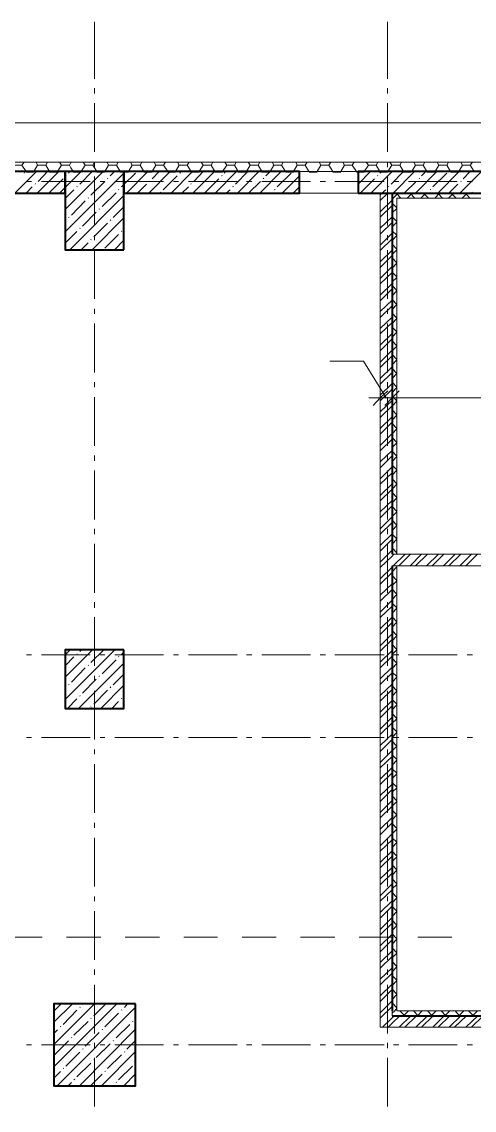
# Model space of a CAD drawing. Header units: millimetres. Extents: x -213547 to 415037, y -3642 to 106956.
# Drawn here: x -193631 to -188988, y 22739 to 33906 of the extents above; entities that cross this region are included whole.
import ezdxf

# ---------------------------------------------------------------- set-up
doc = ezdxf.new("R2010")
doc.units = ezdxf.units.MM

msp = doc.modelspace()

# ---------------------------------------------------------------- linework, layer by layer
at = {"lineweight": 9}
for points in [[(-192883.5, 33321), (-192883.5, 33905.7)], [(-189879.9, 33321), (-189879.9, 33905.7)], [(-192883.5, 33168.5), (-192883.5, 33223.6)], [(-189879.9, 33168.5), (-189879.9, 33223.6)], [(-192883.5, 32571.2), (-192883.5, 33071.1)], [(-189879.9, 32571.2), (-189879.9, 33071.1)], [(-168384.7, 28983), (-168384.7, 29385.5), (-172769.4, 29385.5), (-172769.4, 32867.8), (-207511.6, 32867.8), (-207511.6, 4645.2), (-168384.7, 4645.2), (-168384.7, 5043.4)], [(-207062.6, 32465.3), (-193129.2, 32465.3), (-207062.6, 32465.3), (-207062.6, 32367.9), (-193129.2, 32367.9), (-173269.2, 32367.9), (-173269.2, 28885.6), (-164711.8, 28885.6), (-164711.8, 28983), (-164711.8, 32367.9), (-121873.9, 32367.9), (-121873.9, 28944.9)], [(-193726.5, 32465.3), (-193709.6, 32435.6), (-193629.1, 32435.6), (-193586.7, 32367.9)], [(-193629.1, 32435.6), (-193607.9, 32465.3)], [(-193506.3, 32367.9), (-193468.1, 32435.6)], [(-193485.1, 32465.3), (-193468.1, 32435.6), (-193383.4, 32435.6), (-193345.3, 32367.9)], [(-193383.4, 32435.6), (-193366.5, 32465.3)], [(-193264.8, 32367.9), (-193222.4, 32435.6)], [(-193243.6, 32465.3), (-193222.4, 32435.6), (-193141.9, 32435.6), (-193129.2, 32406), (-193103.8, 32367.9)], [(-193141.9, 32435.6), (-193129.2, 32461.1), (-193125, 32465.3)], [(-193023.3, 32367.9), (-192981, 32435.6)], [(-193002.1, 32465.3), (-192981, 32435.6), (-192900.5, 32435.6), (-192862.3, 32367.9)], [(-192900.5, 32435.6), (-192883.5, 32465.3)], [(-192883.5, 32414.5), (-192883.5, 32469.5)], [(-192777.6, 32367.9), (-192739.5, 32435.6)], [(-192756.4, 32465.3), (-192739.5, 32435.6), (-192659, 32435.6), (-192620.9, 32367.9)], [(-192659, 32435.6), (-192642, 32465.3)], [(-192536.1, 32367.9), (-192498, 32435.6)], [(-192515, 32465.3), (-192498, 32435.6), (-192417.5, 32435.6), (-192379.4, 32367.9)], [(-192417.5, 32435.6), (-192400.6, 32465.3)], [(-192294.7, 32367.9), (-192256.5, 32435.6)], [(-192273.5, 32465.3), (-192256.5, 32435.6), (-192176, 32435.6), (-192133.7, 32367.9)], [(-192176, 32435.6), (-192154.9, 32465.3)], [(-192053.2, 32367.9), (-192015.1, 32435.6)], [(-192032, 32465.3), (-192015.1, 32435.6), (-191934.6, 32435.6), (-191892.2, 32367.9)], [(-191934.6, 32435.6), (-191913.4, 32465.3)], [(-191811.7, 32367.9), (-191769.4, 32435.6)], [(-191790.5, 32465.3), (-191769.4, 32435.6), (-191688.9, 32435.6), (-191650.7, 32367.9)], [(-191688.9, 32435.6), (-191671.9, 32465.3)], [(-191570.3, 32367.9), (-191527.9, 32435.6)], [(-191549.1, 32465.3), (-191527.9, 32435.6), (-191447.4, 32435.6), (-191409.3, 32367.9)], [(-191447.4, 32435.6), (-191430.5, 32465.3)], [(-191324.5, 32367.9), (-191286.4, 32435.6)], [(-191307.6, 32465.3), (-191286.4, 32435.6), (-191205.9, 32435.6), (-191167.8, 32367.9)], [(-191205.9, 32435.6), (-191189, 32465.3)], [(-191083.1, 32367.9), (-191044.9, 32435.6)], [(-191061.9, 32465.3), (-191044.9, 32435.6), (-190964.5, 32435.6), (-190926.3, 32367.9)], [(-190964.5, 32435.6), (-190947.5, 32465.3)], [(-190841.6, 32367.9), (-190803.5, 32435.6)], [(-190820.4, 32465.3), (-190803.5, 32435.6), (-190723, 32435.6), (-190684.9, 32367.9)], [(-190723, 32435.6), (-190701.8, 32465.3)], [(-190600.1, 32367.9), (-190562, 32435.6)], [(-190578.9, 32465.3), (-190562, 32435.6), (-190481.5, 32435.6), (-190439.1, 32367.9)], [(-190481.5, 32435.6), (-190460.3, 32465.3)], [(-190358.7, 32367.9), (-190320.5, 32435.6)], [(-190337.5, 32465.3), (-190320.5, 32435.6), (-190240, 32435.6), (-190197.7, 32367.9)], [(-190240, 32435.6), (-190218.9, 32465.3)], [(-190117.2, 32367.9), (-190074.8, 32435.6)], [(-190096, 32465.3), (-190074.8, 32435.6), (-189994.3, 32435.6), (-189956.2, 32367.9)], [(-189994.3, 32435.6), (-189977.4, 32465.3)], [(-189879.9, 32414.5), (-189879.9, 32469.5)], [(-189875.7, 32367.9), (-189833.3, 32435.6)], [(-189854.5, 32465.3), (-189833.3, 32435.6), (-189752.9, 32435.6), (-189714.7, 32367.9)], [(-189752.9, 32435.6), (-189735.9, 32465.3)], [(-189630, 32367.9), (-189591.9, 32435.6)], [(-189608.8, 32465.3), (-189591.9, 32435.6), (-189511.4, 32435.6), (-189473.3, 32367.9)], [(-189511.4, 32435.6), (-189494.4, 32465.3)], [(-189388.5, 32367.9), (-189350.4, 32435.6)], [(-189367.4, 32465.3), (-189350.4, 32435.6), (-189269.9, 32435.6), (-189231.8, 32367.9)], [(-189269.9, 32435.6), (-189253, 32465.3)], [(-189147.1, 32367.9), (-189108.9, 32435.6)], [(-189125.9, 32465.3), (-189108.9, 32435.6), (-189028.4, 32435.6), (-188990.3, 32367.9)], [(-189028.4, 32435.6), (-189007.3, 32465.3)], [(-193701.1, 32147.6), (-193480.8, 32367.9)], [(-193607.9, 32350.9), (-193603.7, 32359.4)], [(-193586.7, 32363.6), (-193506.3, 32363.6)], [(-193472.4, 32147.6), (-193252.1, 32367.9)], [(-193463.9, 32266.2), (-193366.5, 32367.9)], [(-193349.5, 32151.8), (-193205.5, 32295.8)], [(-193345.3, 32363.6), (-193264.8, 32363.6)], [(-193243.6, 32147.6), (-193184.3, 32206.9), (-193023.3, 32367.9)], [(-193184.3, 31978.1), (-192794.6, 32367.9)], [(-193184.3, 31749.4), (-192582.7, 32350.9), (-192565.8, 32367.9)], [(-193180.1, 32325.5), (-193175.8, 32329.7)], [(-193150.4, 32350.9), (-193137.7, 32367.9)], [(-193103.8, 32363.6), (-193023.3, 32363.6)], [(-193036, 32240.8), (-192908.9, 32367.9)], [(-192883.5, 31817.1), (-192883.5, 32317)], [(-192862.3, 32363.6), (-192781.8, 32363.6)], [(-192752.2, 32295.8), (-192748, 32300.1)], [(-192722.5, 32325.5), (-192680.2, 32367.9)], [(-192620.9, 32363.6), (-192536.1, 32363.6)], [(-192608.2, 32211.1), (-192582.7, 32236.5), (-192464.1, 32350.9)], [(-192557.3, 32147.6), (-192337, 32367.9)], [(-192375.2, 32363.6), (-192294.7, 32363.6)], [(-192328.6, 32147.6), (-192108.3, 32367.9)], [(-192294.7, 32295.8), (-192222.6, 32367.9)], [(-192180.3, 32181.5), (-192036.2, 32325.5)], [(-192133.7, 32363.6), (-192053.2, 32363.6)], [(-192099.8, 32147.6), (-191879.5, 32367.9)], [(-192010.8, 32350.9), (-192002.4, 32359.4)], [(-191892.2, 32363.6), (-191811.7, 32363.6)], [(-191875.3, 32147.6), (-191655, 32367.9)], [(-191866.8, 32266.2), (-191769.4, 32367.9)], [(-191752.4, 32151.8), (-191608.4, 32295.8)], [(-191650.7, 32363.6), (-191570.3, 32363.6)], [(-191646.5, 32147.6), (-191426.2, 32367.9)], [(-191583, 32325.5), (-191574.5, 32329.7)], [(-191553.3, 32350.9), (-191540.6, 32367.9)], [(-191438.9, 32240.8), (-191311.8, 32367.9)], [(-191417.7, 32147.6), (-191197.5, 32367.9)], [(-191409.3, 32363.6), (-191328.8, 32363.6)], [(-191189, 32147.6), (-190968.7, 32367.9)], [(-191167.8, 32363.6), (-191087.3, 32363.6)], [(-191155.1, 32295.8), (-191146.6, 32300.1)], [(-191125.4, 32325.5), (-191083.1, 32367.9)], [(-191011.1, 32211.1), (-190867, 32350.9)], [(-190960.2, 32147.6), (-190782.3, 32325.5)], [(-190922.1, 32363.6), (-190841.6, 32363.6)], [(-190680.6, 32363.6), (-190600.1, 32363.6)], [(-190439.1, 32363.6), (-190358.7, 32363.6)], [(-190197.7, 32363.6), (-190117.2, 32363.6)], [(-190180.7, 32240.8), (-190053.6, 32367.9)], [(-190180.7, 32355.2), (-190168, 32367.9)], [(-190155.3, 32151.8), (-190011.3, 32295.8)], [(-190049.4, 32147.6), (-189829.1, 32367.9)], [(-189981.6, 32325.5), (-189977.4, 32329.7)], [(-189956.2, 32350.9), (-189943.5, 32367.9)], [(-189956.2, 32363.6), (-189875.7, 32363.6)], [(-189879.9, 31817.1), (-189879.9, 32317)], [(-189841.8, 32240.8), (-189714.7, 32367.9)], [(-189820.6, 32147.6), (-189600.4, 32367.9)], [(-189714.7, 32363.6), (-189634.2, 32363.6)], [(-189591.9, 32147.6), (-189371.6, 32367.9)], [(-189553.8, 32295.8), (-189549.5, 32300.1)], [(-189528.3, 32325.5), (-189486, 32367.9)], [(-189473.3, 32363.6), (-189392.8, 32363.6)], [(-189414, 32211.1), (-189269.9, 32350.9)], [(-189363.1, 32147.6), (-189142.8, 32367.9)], [(-189227.6, 32363.6), (-189147.1, 32363.6)], [(-189134.4, 32147.6), (-188914.1, 32367.9)], [(-189100.5, 32295.8), (-189028.4, 32367.9)], [(-193586.7, 32147.6), (-193523.2, 32211.1)], [(-193582.5, 32266.2), (-193531.7, 32266.2)], [(-193493.6, 32240.8), (-193489.3, 32245)], [(-193430, 32266.2), (-192930.1, 32266.2)], [(-193184.3, 32092.5), (-193095.3, 32181.5)], [(-193065.7, 32211.1), (-193061.4, 32215.4)], [(-192921.6, 32126.4), (-192777.6, 32266.2)], [(-192828.4, 32266.2), (-192777.6, 32266.2)], [(-192675.9, 32266.2), (-192176, 32266.2)], [(-192637.8, 32181.5), (-192633.6, 32185.7)], [(-192442.9, 32147.6), (-192349.7, 32240.8)], [(-192324.3, 32266.2), (-192320.1, 32270.4)], [(-192074.4, 32266.2), (-192023.5, 32266.2)], [(-191989.6, 32147.6), (-191921.9, 32211.1)], [(-191921.9, 32266.2), (-191422, 32266.2)], [(-191896.4, 32240.8), (-191892.2, 32245)], [(-191532.1, 32147.6), (-191494, 32181.5)], [(-191468.6, 32211.1), (-191460.1, 32215.4)], [(-191324.5, 32266.2), (-191269.5, 32266.2)], [(-191303.4, 32147.6), (-191180.5, 32266.2)], [(-191167.8, 32266.2), (-190667.9, 32266.2)], [(-191040.7, 32181.5), (-191032.2, 32185.7)], [(-190845.8, 32147.6), (-190782.3, 32211.1)], [(-190570.5, 32266.2), (-190515.4, 32266.2)], [(-190418, 32266.2), (-189913.8, 32266.2)], [(-189935, 32147.6), (-189896.9, 32181.5)], [(-189867.2, 32211.1), (-189863, 32215.4)], [(-189816.4, 32266.2), (-189761.3, 32266.2)], [(-189706.3, 32147.6), (-189583.4, 32266.2)], [(-189663.9, 32266.2), (-189164, 32266.2)], [(-189439.4, 32181.5), (-189435.1, 32185.7)], [(-189248.7, 32147.6), (-189155.5, 32240.8)], [(-189125.9, 32266.2), (-189121.6, 32270.4)], [(-189062.3, 32266.2), (-189007.3, 32266.2)], [(-193137.7, 31567.2), (-192582.7, 32122.2)], [(-193120.8, 31923), (-192981, 32067.1)], [(-192951.3, 32096.7), (-192947.1, 32101)], [(-192807.3, 32012), (-192663.2, 32151.8)], [(-192209.9, 32151.8), (-192205.7, 32156)], [(-191074.6, 32147.6), (-191066.1, 32151.8)], [(-189952, 32126.4), (-189935, 32147.6)], [(-189952, 32071.3), (-189875.7, 32147.6)], [(-189952, 31956.9), (-189829.1, 32075.6)], [(-189829.1, 32084), (-189782.5, 32134.9), (-189769.8, 32147.6)], [(-184978.5, 32147.6), (-185029.3, 32147.6), (-188130.3, 32147.6), (-188181.2, 32147.6), (-188181.2, 31567.2), (-188778.5, 31567.2), (-188778.5, 32147.6), (-188829.3, 32147.6), (-189782.5, 32147.6), (-189829.1, 32147.6)], [(-189829.1, 28445), (-189782.5, 28445), (-189782.5, 32096.7), (-188829.3, 32096.7), (-188829.3, 31567.2), (-188829.3, 31516.4), (-188181.2, 31516.4), (-188130.3, 31516.4), (-188130.3, 32096.7), (-185029.3, 32096.7), (-185029.3, 31766.3), (-185029.3, 31715.5), (-184376.9, 31715.5), (-184326.1, 31715.5), (-184326.1, 32096.7), (-181123.4, 32096.7), (-181123.4, 31766.3), (-181123.4, 31715.5), (-180475.3, 31715.5), (-180424.4, 31715.5), (-180424.4, 32096.7), (-178374, 32096.7), (-178374, 28445), (-178323.2, 28445)], [(-189740.2, 32096.7), (-189782.5, 32139.1), (-189791, 32147.6)], [(-189676.6, 32096.7), (-189625.8, 32147.6)], [(-189596.1, 32096.7), (-189647, 32147.6)], [(-189536.8, 32096.7), (-189486, 32147.6)], [(-189456.3, 32096.7), (-189507.2, 32147.6)], [(-189477.5, 32147.6), (-189469, 32151.8)], [(-189392.8, 32096.7), (-189346.2, 32147.6)], [(-189312.3, 32096.7), (-189363.1, 32147.6)], [(-189253, 32096.7), (-189202.1, 32147.6)], [(-189172.5, 32096.7), (-189223.3, 32147.6)], [(-189113.2, 32096.7), (-189062.3, 32147.6)], [(-189032.7, 32096.7), (-189079.3, 32147.6)], [(-189011.5, 32151.8), (-189007.3, 32156)], [(-193006.4, 31808.7), (-192866.6, 31952.7)], [(-192836.9, 31982.4), (-192832.7, 31986.6)], [(-192692.9, 31897.6), (-192582.7, 32007.8)], [(-189952, 31901.9), (-189829.1, 32020.5)], [(-189782.5, 31995.1), (-189829.1, 32045.9)], [(-189829.1, 31944.2), (-189782.5, 31990.8)], [(-193184.3, 31863.7), (-193180.1, 31868)], [(-193150.4, 31897.6), (-193146.2, 31901.9)], [(-192908.9, 31567.2), (-192582.7, 31893.4)], [(-192892, 31698.5), (-192752.2, 31838.3)], [(-192722.5, 31868), (-192718.3, 31872.2)], [(-189952, 31787.5), (-189829.1, 31906.1)], [(-189952, 31728.2), (-189829.1, 31846.8)], [(-189782.5, 31855.3), (-189829.1, 31906.1)], [(-189829.1, 31800.2), (-189782.5, 31851)], [(-193184.3, 31635), (-193065.7, 31753.6)], [(-193036, 31783.2), (-193031.8, 31787.5)], [(-192883.5, 31664.6), (-192883.5, 31715.5)], [(-192777.6, 31584.1), (-192637.8, 31723.9)], [(-192608.2, 31753.6), (-192603.9, 31757.8)], [(-189952, 31613.8), (-189829.1, 31736.6)], [(-189879.9, 31664.6), (-189879.9, 31715.5)], [(-189782.5, 31715.5), (-189829.1, 31762.1)], [(-193023.3, 31567.2), (-192951.3, 31639.2)], [(-192921.6, 31668.9), (-192917.4, 31673.1)], [(-192680.2, 31567.2), (-192582.7, 31664.6)], [(-189952, 31558.7), (-189829.1, 31677.3)], [(-189829.1, 31660.4), (-189782.5, 31711.2)], [(-189782.5, 31571.4), (-189829.1, 31622.3)], [(-192883.5, 31063.1), (-192883.5, 31563)], [(-189952, 31444.3), (-189829.1, 31563)], [(-189952, 31385), (-189829.1, 31507.9)], [(-189879.9, 31063.1), (-189879.9, 31563)], [(-189829.1, 31516.4), (-189782.5, 31567.2)], [(-189952, 30478.5), (-189952, 31482.5)], [(-189952, 31270.7), (-189829.1, 31393.5)], [(-189782.5, 31431.6), (-189829.1, 31482.5)], [(-189829.1, 31376.6), (-189782.5, 31427.4)], [(-189782.5, 31482.5), (-189782.5, 30478.5)], [(-189952, 31215.6), (-189829.1, 31334.2)], [(-189782.5, 31287.6), (-189829.1, 31338.4)], [(-189829.1, 31236.8), (-189782.5, 31283.4)], [(-189952, 31101.2), (-189829.1, 31219.8)], [(-189952, 31041.9), (-189829.1, 31164.7)], [(-189782.5, 31147.8), (-189829.1, 31198.6)], [(-189952, 30931.7), (-189829.1, 31050.4)], [(-189829.1, 31092.7), (-189782.5, 31143.6)], [(-189829.1, 30952.9), (-189782.5, 31003.8), (-189829.1, 31054.6)], [(-192883.5, 30910.6), (-192883.5, 30961.4)], [(-189952, 30872.4), (-189829.1, 30991.1)], [(-189879.9, 30910.6), (-189879.9, 30961.4)], [(-189952, 30758.1), (-189829.1, 30876.7)], [(-189952, 30703), (-189829.1, 30821.6)], [(-189782.5, 30864), (-189829.1, 30914.8)], [(-189829.1, 30808.9), (-189782.5, 30859.7)], [(-192883.5, 30309), (-192883.5, 30808.9)], [(-189879.9, 30309), (-189879.9, 30808.9)], [(-189782.5, 30724.2), (-189829.1, 30770.8)], [(-189829.1, 30669.1), (-189782.5, 30719.9)], [(-189952, 30588.6), (-189829.1, 30707.2)], [(-189952, 30529.3), (-189829.1, 30652.1)], [(-189782.5, 30580.1), (-189829.1, 30631)], [(-189952, 30414.9), (-189829.1, 30537.8)], [(-189829.1, 30529.3), (-189782.5, 30575.9)], [(-189782.5, 30440.3), (-189829.1, 30491.2)], [(-190468.8, 30423.4), (-190125.7, 30423.4), (-189892.7, 30046.3)], [(-189952, 30359.8), (-189829.1, 30478.5)], [(-189829.1, 30385.3), (-189782.5, 30436.1)], [(-189952, 30245.5), (-189829.1, 30364.1)], [(-189952, 30186.1), (-189829.1, 30309)], [(-189829.1, 30245.5), (-189782.5, 30296.3), (-189829.1, 30347.1)], [(-192883.5, 30156.5), (-192883.5, 30207.3)], [(-189952, 30076), (-189829.1, 30194.6)], [(-189952, 30152.3), (-189952, 30046.3), (-189952, 29923.5)], [(-189879.9, 30156.5), (-189879.9, 30207.3)], [(-189782.5, 30156.5), (-189829.1, 30207.3)], [(-189829.1, 30101.4), (-189782.5, 30152.3)], [(-189829.1, 30152.3), (-189829.1, 30046.3), (-189829.1, 29923.5)], [(-192883.5, 29554.9), (-192883.5, 30054.8)], [(-190070.6, 30046.3), (-189829.1, 30046.3), (-178323.2, 30046.3), (-178204.6, 30046.3), (-173370.9, 30046.3)], [(-189952, 30016.7), (-189829.1, 30135.3)], [(-189879.9, 29554.9), (-189879.9, 30054.8)], [(-189782.5, 30016.7), (-189829.1, 30063.3)], [(-189952, 29902.3), (-189829.1, 30020.9)], [(-189952, 29847.2), (-189829.1, 29965.9)], [(-189829.1, 29961.6), (-189782.5, 30012.5)], [(-189952, 29732.9), (-189829.1, 29851.5)], [(-189782.5, 29872.7), (-189829.1, 29923.5)], [(-189829.1, 29817.6), (-189782.5, 29868.4)], [(-189952, 29673.5), (-189829.1, 29796.4)], [(-189782.5, 29732.9), (-189829.1, 29783.7)], [(-189829.1, 29677.8), (-189782.5, 29728.6)], [(-189952, 29559.2), (-189829.1, 29682)], [(-189952, 29504.1), (-189829.1, 29622.7)], [(-189782.5, 29588.8), (-189829.1, 29639.7)], [(-189952, 29389.7), (-189829.1, 29508.3)], [(-189829.1, 29538), (-189782.5, 29584.6)], [(-189782.5, 29449), (-189829.1, 29499.9)], [(-192883.5, 29402.4), (-192883.5, 29457.5)], [(-189952, 29330.4), (-189829.1, 29453.3)], [(-189879.9, 29402.4), (-189879.9, 29457.5)], [(-189829.1, 29393.9), (-189782.5, 29444.8)], [(-192883.5, 28800.9), (-192883.5, 29300.8)], [(-189952, 29216), (-189829.1, 29338.9)], [(-189952, 29161), (-189829.1, 29279.6)], [(-189879.9, 28800.9), (-189879.9, 29300.8)], [(-189782.5, 29309.2), (-189829.1, 29355.8)], [(-189829.1, 29254.2), (-189782.5, 29305)], [(-189952, 29046.6), (-189829.1, 29165.2)], [(-189782.5, 29165.2), (-189829.1, 29216)], [(-189829.1, 29110.1), (-189782.5, 29161)], [(-189952, 28991.5), (-189829.1, 29110.1)], [(-189782.5, 29025.4), (-189829.1, 29076.2)], [(-189952, 28877.1), (-189829.1, 28995.7)], [(-189952, 28817.8), (-189829.1, 28940.7)], [(-189829.1, 28970.3), (-189782.5, 29021.2)], [(-189782.5, 28881.4), (-189829.1, 28932.2)], [(-189952, 28703.4), (-189829.1, 28826.3)], [(-189829.1, 28830.5), (-189782.5, 28877.1)], [(-192883.5, 28648.4), (-192883.5, 28703.4)], [(-189952, 28648.4), (-189829.1, 28767)], [(-189879.9, 28648.4), (-189879.9, 28703.4)], [(-189782.5, 28741.6), (-189829.1, 28792.4)], [(-189829.1, 28686.5), (-189782.5, 28737.3)], [(-189952, 28534), (-189829.1, 28652.6)], [(-189952, 28474.7), (-189829.1, 28597.5)], [(-189782.5, 28601.8), (-189829.1, 28648.4)], [(-189829.1, 28546.7), (-189782.5, 28597.5)], [(-192883.5, 28046.8), (-192883.5, 28550.9)], [(-189952, 28360.3), (-189829.1, 28483.1)], [(-189879.9, 28046.8), (-189879.9, 28550.9)], [(-189782.5, 28457.7), (-189829.1, 28508.6)], [(-189952, 28305.2), (-189829.1, 28423.8), (-189812.2, 28445)], [(-189820.6, 28322.2), (-189697.8, 28445)], [(-189791, 28445), (-189782.5, 28453.5)], [(-189761.3, 28322.2), (-189642.7, 28445)], [(-189647, 28322.2), (-189528.3, 28445)], [(-189591.9, 28322.2), (-189469, 28445)], [(-189477.5, 28322.2), (-189354.6, 28445)], [(-189418.2, 28322.2), (-189299.6, 28445)], [(-189303.8, 28322.2), (-189185.2, 28445)], [(-189248.7, 28322.2), (-189125.9, 28445)], [(-189134.4, 28322.2), (-189015.7, 28445)], [(-189075, 28322.2), (-188956.4, 28445)], [(-189952, 28190.8), (-189829.1, 28309.4)], [(-189952, 28135.8), (-189829.1, 28254.4)], [(-179924.5, 20459.5), (-179924.5, 20506.1), (-180424.4, 20506.1), (-180424.4, 23708.8), (-180424.4, 23759.6), (-189782.5, 23759.6), (-189782.5, 28322.2), (-189829.1, 28322.2)], [(-189829.1, 28262.8), (-189782.5, 28313.7)], [(-189782.5, 28317.9), (-189786.7, 28322.2)], [(-189782.5, 28173.9), (-189829.1, 28224.7)], [(-189829.1, 28123), (-189782.5, 28169.6)], [(-189952, 28021.4), (-189829.1, 28140)], [(-189952, 27962.1), (-189829.1, 28080.7)], [(-189782.5, 28034.1), (-189829.1, 28084.9)], [(-189829.1, 27979), (-189782.5, 28029.8)], [(-192883.5, 27894.3), (-192883.5, 27949.4)], [(-189952, 27847.7), (-189829.1, 27970.5)], [(-189879.9, 27894.3), (-189879.9, 27949.4)], [(-189782.5, 27894.3), (-189829.1, 27940.9)], [(-189952, 27792.6), (-189829.1, 27911.2)], [(-189829.1, 27839.2), (-189782.5, 27890)], [(-192883.5, 27297), (-192883.5, 27796.8)], [(-189952, 27678.2), (-189829.1, 27796.8)], [(-189952, 27618.9), (-189829.1, 27741.8)], [(-189879.9, 27297), (-189879.9, 27796.8)], [(-189782.5, 27750.2), (-189829.1, 27801.1)], [(-189829.1, 27695.2), (-189782.5, 27746)], [(-189952, 27504.5), (-189829.1, 27627.4)], [(-189782.5, 27610.4), (-189829.1, 27661.3)], [(-189829.1, 27555.4), (-189782.5, 27606.2)], [(-189952, 27449.5), (-189829.1, 27568.1)], [(-189782.5, 27466.4), (-189829.1, 27517.2)], [(-193582.5, 27411.3), (-193531.7, 27411.3)], [(-193430, 27411.3), (-192930.1, 27411.3)], [(-193184.3, 27411.3), (-193133.5, 27462.2)], [(-193184.3, 27182.6), (-192904.7, 27462.2)], [(-193184.3, 26953.8), (-192675.9, 27462.2)], [(-193184.3, 27297), (-193095.3, 27390.2)], [(-193065.7, 27415.6), (-193061.4, 27419.8)], [(-193036, 27445.2), (-193019.1, 27462.2)], [(-192921.6, 27330.9), (-192790.3, 27462.2)], [(-192828.4, 27411.3), (-192777.6, 27411.3)], [(-192807.3, 27216.5), (-192663.2, 27360.5)], [(-192675.9, 27411.3), (-192176, 27411.3)], [(-192637.8, 27390.2), (-192633.6, 27394.4)], [(-192608.2, 27415.6), (-192582.7, 27441)], [(-192074.4, 27411.3), (-192023.5, 27411.3)], [(-191921.9, 27411.3), (-191422, 27411.3)], [(-191324.5, 27411.3), (-191269.5, 27411.3)], [(-191167.8, 27411.3), (-190667.9, 27411.3)], [(-190570.5, 27411.3), (-190515.4, 27411.3)], [(-190418, 27411.3), (-189913.8, 27411.3)], [(-189952, 27335.1), (-189829.1, 27453.7)], [(-189952, 27275.8), (-189829.1, 27398.6)], [(-189829.1, 27415.6), (-189782.5, 27462.2)], [(-189782.5, 27326.6), (-189829.1, 27377.5)], [(-189816.4, 27411.3), (-189761.3, 27411.3)], [(-189663.9, 27411.3), (-189164, 27411.3)], [(-189062.3, 27411.3), (-189007.3, 27411.3)], [(-193120.8, 27131.7), (-192981, 27275.8)], [(-193048.7, 26860.6), (-192582.7, 27326.6)], [(-192951.3, 27301.2), (-192947.1, 27305.4)], [(-189952, 27165.6), (-189829.1, 27284.3)], [(-189829.1, 27271.5), (-189782.5, 27322.4)], [(-193006.4, 27017.4), (-192866.6, 27161.4)], [(-192883.5, 27144.5), (-192883.5, 27195.3)], [(-192836.9, 27186.8), (-192832.7, 27195.3)], [(-192692.9, 27102.1), (-192582.7, 27212.2)], [(-189952, 27106.3), (-189829.1, 27224.9)], [(-189879.9, 27144.5), (-189879.9, 27195.3)], [(-189782.5, 27186.8), (-189829.1, 27233.4)], [(-189829.1, 27131.7), (-189782.5, 27182.6)], [(-193184.3, 27068.2), (-193180.1, 27072.4)], [(-193150.4, 27102.1), (-193146.2, 27106.3)], [(-192892, 26903), (-192752.2, 27047)], [(-192883.5, 26542.9), (-192883.5, 27042.8)], [(-192820, 26860.6), (-192582.7, 27097.9)], [(-192722.5, 27072.4), (-192718.3, 27080.9)], [(-189952, 26991.9), (-189829.1, 27110.6)], [(-189952, 26936.9), (-189829.1, 27055.5)], [(-189879.9, 26542.9), (-189879.9, 27042.8)], [(-189782.5, 27042.8), (-189829.1, 27093.6)], [(-189829.1, 26987.7), (-189782.5, 27038.5)], [(-193163.1, 26860.6), (-193065.7, 26958.1)], [(-193036, 26987.7), (-193031.8, 26991.9)], [(-192705.6, 26860.6), (-192637.8, 26932.6)], [(-192608.2, 26958.1), (-192603.9, 26966.5)], [(-189952, 26822.5), (-189829.1, 26941.1)], [(-189782.5, 26903), (-189829.1, 26953.8)], [(-192921.6, 26873.3), (-192917.4, 26877.6)], [(-192591.2, 26860.6), (-192582.7, 26873.3)], [(-189952, 26763.2), (-189829.1, 26886)], [(-189829.1, 26847.9), (-189782.5, 26898.7)], [(-189782.5, 26758.9), (-189829.1, 26809.8)], [(-189952, 26648.8), (-189829.1, 26771.7)], [(-189952, 26593.7), (-189829.1, 26712.3)], [(-189829.1, 26708.1), (-189782.5, 26754.7)], [(-189952, 26479.3), (-189829.1, 26598)], [(-189782.5, 26619.1), (-189829.1, 26670)], [(-189829.1, 26564.1), (-189782.5, 26614.9)], [(-193582.5, 26564.1), (-193531.7, 26564.1)], [(-193430, 26564.1), (-192930.1, 26564.1)], [(-192828.4, 26564.1), (-192777.6, 26564.1)], [(-192675.9, 26564.1), (-192176, 26564.1)], [(-192074.4, 26564.1), (-192023.5, 26564.1)], [(-191921.9, 26564.1), (-191422, 26564.1)], [(-191324.5, 26564.1), (-191269.5, 26564.1)], [(-191167.8, 26564.1), (-190667.9, 26564.1)], [(-190570.5, 26564.1), (-190515.4, 26564.1)], [(-190418, 26564.1), (-189913.8, 26564.1)], [(-189952, 26420), (-189829.1, 26542.9)], [(-189829.1, 26424.3), (-189782.5, 26475.1), (-189829.1, 26525.9)], [(-189816.4, 26564.1), (-189761.3, 26564.1)], [(-189663.9, 26564.1), (-189164, 26564.1)], [(-189062.3, 26564.1), (-189007.3, 26564.1)], [(-192883.5, 26390.4), (-192883.5, 26441.2)], [(-189952, 26305.7), (-189829.1, 26428.5)], [(-189952, 26250.6), (-189829.1, 26369.2)], [(-189879.9, 26390.4), (-189879.9, 26441.2)], [(-189782.5, 26335.3), (-189829.1, 26386.1)], [(-192883.5, 25788.8), (-192883.5, 26288.7)], [(-189952, 26136.2), (-189829.1, 26254.8)], [(-189879.9, 25788.8), (-189879.9, 26288.7)], [(-189829.1, 26280.2), (-189782.5, 26331.1)], [(-189952, 26081.1), (-189829.1, 26199.7)], [(-189782.5, 26195.5), (-189829.1, 26242.1)], [(-189829.1, 26140.4), (-189782.5, 26191.3)], [(-189952, 25966.7), (-189829.1, 26085.4)], [(-189952, 25907.4), (-189829.1, 26030.3)], [(-189782.5, 26051.5), (-189829.1, 26102.3)], [(-189829.1, 26000.6), (-189782.5, 26047.2)], [(-189952, 25793.1), (-189829.1, 25915.9)], [(-189782.5, 25911.7), (-189829.1, 25962.5)], [(-189952, 25738), (-189829.1, 25856.6)], [(-189829.1, 25856.6), (-189782.5, 25907.4)], [(-189829.1, 25716.8), (-189782.5, 25767.6), (-189829.1, 25818.5)], [(-192883.5, 25636.3), (-192883.5, 25687.1)], [(-189952, 25623.6), (-189829.1, 25742.2)], [(-189952, 25564.3), (-189829.1, 25687.1)], [(-189879.9, 25636.3), (-189879.9, 25687.1)], [(-189952, 25449.9), (-189829.1, 25572.8)], [(-189782.5, 25627.8), (-189829.1, 25678.7)], [(-189829.1, 25572.8), (-189782.5, 25623.6)], [(-192883.5, 25034.8), (-192883.5, 25534.6)], [(-189952, 25394.8), (-189829.1, 25513.5)], [(-189879.9, 25034.8), (-189879.9, 25534.6)], [(-189782.5, 25488), (-189829.1, 25534.6)], [(-189829.1, 25433), (-189782.5, 25483.8)], [(-189952, 25280.5), (-189829.1, 25399.1)], [(-189782.5, 25344), (-189829.1, 25394.8)], [(-189952, 25225.4), (-189829.1, 25344)], [(-189829.1, 25288.9), (-189782.5, 25339.8)], [(-189782.5, 25204.2), (-189829.1, 25255)], [(-189952, 25111), (-189829.1, 25229.6)], [(-189952, 25051.7), (-189829.1, 25170.3)], [(-189829.1, 25149.1), (-189782.5, 25200)], [(-189952, 24937.3), (-189829.1, 25060.2)], [(-189782.5, 25060.2), (-189829.1, 25111)], [(-189829.1, 25009.3), (-189782.5, 25055.9)], [(-192883.5, 24882.2), (-192883.5, 24933.1)], [(-189952, 24882.2), (-189829.1, 25000.9)], [(-189879.9, 24882.2), (-189879.9, 24933.1)], [(-189782.5, 24920.4), (-189829.1, 24971.2)], [(-189829.1, 24865.3), (-189782.5, 24916.1)], [(-189952, 24767.9), (-189829.1, 24886.5)], [(-189952, 24708.6), (-189829.1, 24831.4)], [(-189782.5, 24780.6), (-189829.1, 24827.2)], [(-192883.5, 24280.7), (-192883.5, 24780.6)], [(-189952, 24594.2), (-189829.1, 24717)], [(-189879.9, 24280.7), (-189879.9, 24780.6)], [(-189829.1, 24725.5), (-189782.5, 24776.3)], [(-189782.5, 24636.5), (-189829.1, 24687.4)], [(-189952, 24539.1), (-189829.1, 24657.7)], [(-189952, 23912.1), (-189952, 24632.3)], [(-189829.1, 24581.5), (-189782.5, 24632.3)], [(-189782.5, 24632.3), (-189782.5, 23912.1)], [(-193768.9, 24513.7), (-193421.5, 24513.7)], [(-193171.6, 24513.7), (-192820, 24513.7)], [(-192570, 24513.7), (-192218.4, 24513.7)], [(-191968.5, 24513.7), (-191621.1, 24513.7)], [(-191371.1, 24513.7), (-191019.5, 24513.7)], [(-190769.6, 24513.7), (-190418, 24513.7)], [(-190168, 24513.7), (-189816.4, 24513.7)], [(-189952, 24424.7), (-189829.1, 24543.3)], [(-189952, 24365.4), (-189829.1, 24488.3)], [(-189782.5, 24496.7), (-189829.1, 24547.6)], [(-189829.1, 24441.7), (-189782.5, 24492.5)], [(-189566.5, 24513.7), (-189219.1, 24513.7)], [(-189952, 24255.3), (-189829.1, 24373.9)], [(-189782.5, 24352.7), (-189829.1, 24403.5)], [(-189829.1, 24301.9), (-189782.5, 24348.5)], [(-189952, 24196), (-189829.1, 24314.6)], [(-189782.5, 24212.9), (-189829.1, 24263.7)], [(-192883.5, 24128.2), (-192883.5, 24183.2)], [(-189952, 24081.6), (-189829.1, 24200.2)], [(-189952, 24026.5), (-189829.1, 24145.1)], [(-189879.9, 24128.2), (-189879.9, 24183.2)], [(-189829.1, 24157.8), (-189782.5, 24208.7)], [(-192883.5, 23526.6), (-192883.5, 24026.5)], [(-189952, 23912.1), (-189829.1, 24030.7)], [(-189879.9, 23526.6), (-189879.9, 24026.5)], [(-189782.5, 24073.1), (-189829.1, 24119.7)], [(-189829.1, 24018), (-189782.5, 24068.9)], [(-189952, 23852.8), (-189829.1, 23975.7)], [(-189782.5, 23929.1), (-189829.1, 23979.9)], [(-189829.1, 23874), (-189782.5, 23924.8)], [(-193302.9, 23641), (-193112.3, 23831.6)], [(-193302.9, 23412.2), (-192883.5, 23831.6)], [(-193302.9, 23183.5), (-192654.8, 23831.6)], [(-193302.9, 23755.4), (-193226.7, 23831.6)], [(-193269, 22988.6), (-192464.1, 23797.7)], [(-193036, 23793.5), (-193031.8, 23797.7)], [(-193006.4, 23823.2), (-192997.9, 23831.6)], [(-192892, 23708.8), (-192769.1, 23831.6)], [(-192578.5, 23793.5), (-192544.6, 23831.6)], [(-189952, 23738.4), (-189829.1, 23861.3)], [(-189952, 23683.4), (-189829.1, 23802)], [(-189782.5, 23789.3), (-189829.1, 23840.1)], [(-193205.5, 23619.8), (-193065.7, 23763.8)], [(-192921.6, 23679.1), (-192917.4, 23683.4)], [(-192777.6, 23594.4), (-192637.8, 23734.2)], [(-192608.2, 23763.8), (-192603.9, 23768.1)], [(-192464.1, 23679.1), (-192464.1, 23683.4)], [(-189930.8, 23590.2), (-189829.1, 23687.6), (-189807.9, 23708.8)], [(-189871.5, 23590.2), (-189829.1, 23632.5), (-189752.9, 23708.8)], [(-189829.1, 23734.2), (-189803.7, 23759.6), (-189782.5, 23785)], [(-189829.1, 23759.6), (-189829.1, 23708.8)], [(-189757.1, 23590.2), (-189638.5, 23708.8)], [(-189702, 23708.8), (-189752.9, 23759.6)], [(-189714.7, 23708.8), (-189663.9, 23759.6)], [(-189702, 23590.2), (-189579.2, 23708.8)], [(-189562.2, 23708.8), (-189613.1, 23759.6)], [(-189587.6, 23590.2), (-189469, 23708.8)], [(-189570.7, 23708.8), (-189524.1, 23759.6)], [(-189528.3, 23590.2), (-189409.7, 23708.8)], [(-189418.2, 23708.8), (-189469, 23759.6)], [(-189430.9, 23708.8), (-189380.1, 23759.6)], [(-189414, 23590.2), (-189295.3, 23708.8)], [(-189358.9, 23590.2), (-189240.3, 23708.8)], [(-189278.4, 23708.8), (-189329.2, 23759.6)], [(-189291.1, 23708.8), (-189240.3, 23759.6)], [(-189244.5, 23590.2), (-189125.9, 23708.8)], [(-189189.4, 23590.2), (-189066.6, 23708.8)], [(-189138.6, 23708.8), (-189185.2, 23759.6)], [(-189147.1, 23708.8), (-189096.2, 23759.6)], [(-189075, 23590.2), (-188952.2, 23708.8)], [(-188994.6, 23708.8), (-189045.4, 23759.6)], [(-189015.7, 23590.2), (-188897.1, 23708.8)], [(-189007.3, 23708.8), (-188956.4, 23759.6)], [(-193302.9, 23526.6), (-193264.8, 23564.7)], [(-193235.1, 23594.4), (-193230.9, 23598.6)], [(-193095.3, 23509.7), (-192951.3, 23649.5)], [(-193040.3, 22988.6), (-192464.1, 23569)], [(-192807.3, 23564.7), (-192803, 23569)], [(-192663.2, 23480), (-192523.4, 23619.8)], [(-192493.8, 23649.5), (-192489.5, 23653.7)], [(-193120.8, 23480), (-193116.5, 23484.3)], [(-192981, 23395.3), (-192836.9, 23535.1)], [(-192692.9, 23450.4), (-192688.6, 23454.6)], [(-192553.1, 23365.6), (-192464.1, 23454.6)], [(-193582.5, 23408), (-193531.7, 23408)], [(-193430, 23408), (-192930.1, 23408)], [(-193294.4, 23306.3), (-193150.4, 23450.4)], [(-193006.4, 23365.6), (-193002.1, 23369.9)], [(-192883.5, 23374.1), (-192883.5, 23429.2)], [(-192866.6, 23280.9), (-192722.5, 23420.7)], [(-192828.4, 23408), (-192777.6, 23408)], [(-192811.5, 22988.6), (-192464.1, 23340.2)], [(-192675.9, 23408), (-192176, 23408)], [(-192578.5, 23336), (-192574.3, 23340.2)], [(-192074.4, 23408), (-192023.5, 23408)], [(-191921.9, 23408), (-191422, 23408)], [(-191324.5, 23408), (-191269.5, 23408)], [(-191167.8, 23408), (-190667.9, 23408)], [(-190570.5, 23408), (-190515.4, 23408)], [(-190418, 23408), (-189913.8, 23408)], [(-189879.9, 23374.1), (-189879.9, 23429.2)], [(-189816.4, 23408), (-189761.3, 23408)], [(-189663.9, 23408), (-189164, 23408)], [(-189062.3, 23408), (-189007.3, 23408)], [(-193180.1, 23191.9), (-193036, 23336)], [(-192892, 23251.3), (-192887.8, 23255.5)], [(-192883.5, 22776.8), (-192883.5, 23276.7)], [(-192752.2, 23166.5), (-192608.2, 23306.3)], [(-189879.9, 22776.8), (-189879.9, 23276.7)], [(-193302.9, 23069.1), (-193235.1, 23136.9)], [(-193205.5, 23166.5), (-193201.2, 23170.8)], [(-193065.7, 23081.8), (-192921.6, 23221.6)], [(-192777.6, 23136.9), (-192773.4, 23141.1)], [(-192637.8, 23052.1), (-192493.8, 23191.9)], [(-192464.1, 23221.6), (-192464.1, 23225.8)], [(-193154.6, 22988.6), (-193120.8, 23022.5)], [(-193095.3, 23052.1), (-193086.9, 23056.4)], [(-192925.9, 22988.6), (-192807.3, 23107.2)], [(-192663.2, 23022.5), (-192659, 23026.7)], [(-192582.7, 22988.6), (-192464.1, 23111.5)], [(-192697.1, 22988.6), (-192692.9, 22992.8)], [(-192468.4, 22988.6), (-192464.1, 22997.1)]]:
    msp.add_lwpolyline(points, dxfattribs=at)
for points in [[(-173167.6, 32367.9), (-173167.6, 28885.6), (-173167.6, 32367.9), (-173167.6, 32465.3), (-193129.2, 32465.3), (-173167.6, 32465.3)], [(-190180.7, 32367.9), (-190180.7, 32147.6), (-190782.3, 32147.6), (-190782.3, 32367.9)], [(-189829.1, 28322.2), (-180085.5, 28322.2), (-180085.5, 28445), (-189829.1, 28445), (-189829.1, 32147.6), (-189952, 32147.6), (-189952, 23590.2), (-189829.1, 23590.2), (-188778.5, 23590.2), (-188778.5, 23708.8), (-189829.1, 23708.8), (-189829.1, 23759.6)]]:
    msp.add_lwpolyline(points, close=True, dxfattribs=at)
at = {"lineweight": 40}
for points in [[(-193184.3, 32367.9), (-195285.5, 32367.9), (-195285.5, 32147.6), (-193184.3, 32147.6)], [(-192582.7, 31567.2), (-192582.7, 32367.9), (-193184.3, 32367.9), (-193184.3, 31567.2)], [(-192582.7, 32147.6), (-190782.3, 32147.6), (-190782.3, 32367.9), (-192582.7, 32367.9)], [(-190180.7, 32147.6), (-188778.5, 32147.6), (-188778.5, 32367.9), (-190180.7, 32367.9)], [(-192582.7, 27462.2), (-193184.3, 27462.2), (-193184.3, 26860.6), (-192582.7, 26860.6)], [(-192464.1, 23831.6), (-193302.9, 23831.6), (-193302.9, 22988.6), (-192464.1, 22988.6)]]:
    msp.add_lwpolyline(points, close=True, dxfattribs=at)
for points in [[(-189829.1, 32147.6), (-189829.1, 28445)], [(-189829.1, 28322.2), (-189829.1, 23759.6)], [(-189829.1, 23708.8), (-188778.5, 23708.8)]]:
    msp.add_lwpolyline(points, dxfattribs=at)
at = {"lineweight": 18}
for points in [[(-189875.7, 30118.4), (-189952, 30046.3), (-190024, 29970.1)], [(-189757.1, 30118.4), (-189829.1, 30046.3), (-189905.4, 29970.1)]]:
    msp.add_lwpolyline(points, dxfattribs=at)

doc.saveas('drawing.dxf')
